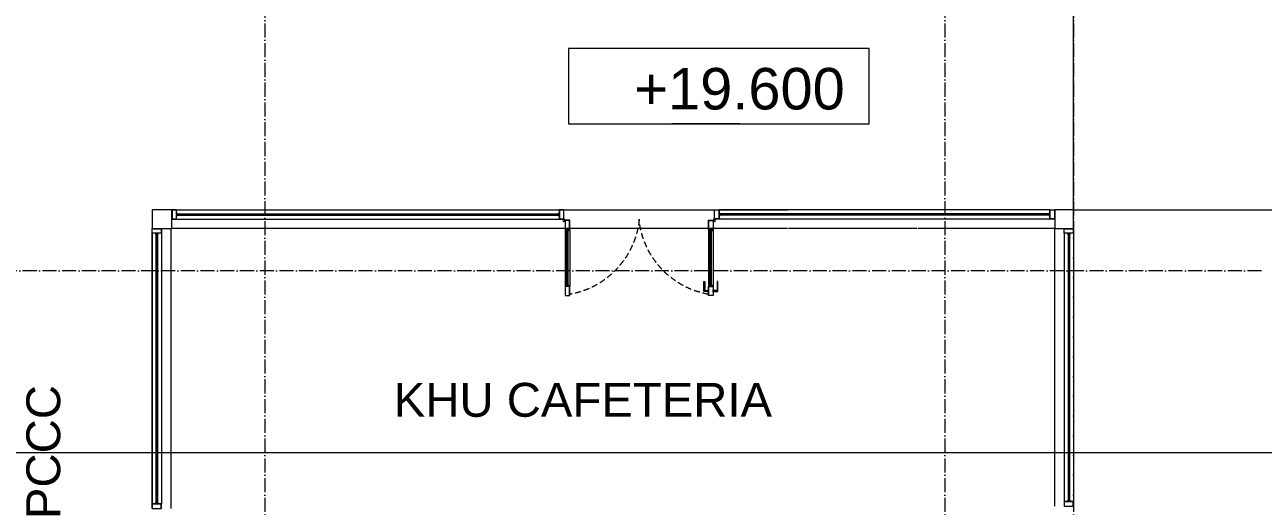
# Model space of a CAD drawing. Header units: millimetres. Extents: x -20215 to 101892, y -17414 to 45470.
# Drawn here: x 29847 to 43019, y 19350 to 24465 of the extents above; entities that cross this region are included whole.
import ezdxf

# ---------------------------------------------------------------- set-up
doc = ezdxf.new("R2010")
doc.units = ezdxf.units.MM
doc.linetypes.add('Grid Line', pattern=[4.2, 3, -0.6, 0, -0.6])
doc.linetypes.add('HIDDEN2', pattern=[4.7625, 3.175, -1.5875])
for name, color, linetype, lineweight in [('CHU', 181, 'Continuous', 5), ('CUA', 31, 'Continuous', 9), ('G-ANNO-DIMS', 111, 'Continuous', 5), ('G-ANNO-SYMB', 111, 'Continuous', 5), ('NET-THAY', 2, 'Continuous', 9), ('TRUC', 225, 'Continuous', 5)]:
    doc.layers.add(name, color=color, linetype=linetype, lineweight=lineweight)
doc.styles.add('Arial_3', font='arial_0.ttf', dxfattribs={"height": 440})
doc.styles.add('Arial_6', font='arial_0.ttf', dxfattribs={"height": 360})

# ---------------------------------------------------------------- blocks, each defined once
blk = doc.blocks.new('Spot Elevations - CODE 1-1678943-MẶT BẰNG TẦNG 4')
at = {"layer": 'G-ANNO-DIMS'}
for p, q in [((10.5, 4), (-5.5, 4)), ((-5.5, 4), (-5.5, 0)), ((10.5, 0), (10.5, 4)), ((-5.5, 0), (10.5, 0))]:
    blk.add_line(p, q, dxfattribs=at)
blk = doc.blocks.new('*U435')
for p, q in [((-788, 112), (-788, 712)), ((-771, 699, 0), (-771, 126, 0)), ((-754, 699, 0), (-754, 126, 0)), ((-738, 112), (-738, 712)), ((737, 112), (737, 712)), ((754, 699, 0), (754, 126, 0)), ((771, 699, 0), (771, 126, 0)), ((788, 112), (788, 712)), ((-4920, 0, 0), (-850, 0, 0)), ((4369, 0, 0), (850, 0, 0)), ((-4920, -100, 0), (-850, -100, 0)), ((-4907, -42, 0), (-863, -42, 0)), ((-4907, -58, 0), (-863, -58, 0)), ((4369, -100, 0), (850, -100, 0)), ((4356, -42, 0), (863, -42, 0)), ((4356, -58, 0), (863, -58, 0))]:
    blk.add_line(p, q)
at = {"color": 1}
for p, q in [((-763, 119, 0), (-763, 706, 0)), ((762, 119, 0), (762, 706, 0)), ((-857, -50, 0), (-4913, -50, 0)), ((857, -50, 0), (4363, -50, 0))]:
    blk.add_line(p, q, dxfattribs=at)
at = {"ltscale": 100}
for p, q in [((-4920, -61, 0), (-4920, -39, 0)), ((-4920, -61, 0), (-4920, -39, 0)), ((-850, -61, 0), (-850, -39, 0)), ((-850, -61, 0), (-850, -39, 0)), ((850, -61, 0), (850, -39, 0)), ((850, -61, 0), (850, -39, 0)), ((4369, -61, 0), (4369, -39, 0)), ((4369, -61, 0), (4369, -39, 0))]:
    blk.add_line(p, q, dxfattribs=at)
for points in [[(-738, 712), (-788, 712), (-788, 812), (-738, 812)], [(-740, 714), (-786, 714), (-786, 810), (-740, 810)], [(737, 712), (788, 712), (788, 812), (737, 812)], [(740, 714), (786, 714), (786, 810), (740, 810)], [(-4970, -100), (-4970, 0), (-4920, 0), (-4920, -100)], [(-850, 0), (-800, 0), (-800, -100), (-850, -100)], [(-738, 12), (-788, 12), (-788, 112), (-738, 112)], [(-740, 14), (-786, 14), (-786, 110), (-740, 110)], [(737, 12), (788, 12), (788, 112), (737, 112)], [(740, 14), (786, 14), (786, 110), (740, 110)], [(850, 0), (800, 0), (800, -100), (850, -100)], [(4419, -100), (4419, 0), (4369, 0), (4369, -100)], [(-4968, -98), (-4968, -2), (-4922, -2), (-4922, -98)], [(-848, -2), (-802, -2), (-802, -98), (-848, -98)], [(848, -2), (802, -2), (802, -98), (848, -98)], [(4417, -98), (4417, -2), (4371, -2), (4371, -98)]]:
    blk.add_lwpolyline(points, close=True)
at = {"elevation": 0}
for points in [[(-752, 712), (-774, 712), (-774, 700, 0.414214), (-773, 699), (-770, 699, 0.414214), (-769, 700, 0.414214), (-770, 700), (-772, 700, -0.414214), (-773, 701), (-773, 711, -0.414214), (-772, 711), (-753, 711, -0.414214), (-753, 711), (-753, 701, -0.414214), (-753, 700), (-756, 700, 0.414214), (-756, 700, 0.414214), (-756, 699), (-752, 699, 0.414214), (-752, 700), (-752, 712)], [(752, 712), (774, 712), (774, 700, -0.414214), (773, 699), (770, 699, -0.414214), (769, 700, -0.414214), (770, 700), (772, 700, 0.414214), (772, 701), (772, 711, 0.414214), (772, 711), (753, 711, 0.414214), (752, 711), (752, 701, 0.414214), (753, 700), (756, 700, -0.414214), (756, 700, -0.414214), (756, 699), (752, 699, -0.414214), (752, 700), (752, 712)], [(-4920, -39), (-4920, -61), (-4908, -61, 0.414214), (-4907, -61), (-4907, -57, 0.414214), (-4908, -57, 0.414214), (-4908, -57), (-4908, -60, -0.414214), (-4909, -60), (-4919, -60, -0.414214), (-4919, -60), (-4919, -41, -0.414214), (-4919, -40), (-4909, -40, -0.414214), (-4908, -41), (-4908, -43, 0.414214), (-4908, -44, 0.414214), (-4907, -43), (-4907, -40, 0.414214), (-4908, -39), (-4920, -39)], [(-850, -39), (-850, -61), (-863, -61, -0.414214), (-863, -61), (-863, -57, -0.414214), (-863, -57, -0.414214), (-862, -57), (-862, -60, 0.414214), (-862, -60), (-852, -60, 0.414214), (-851, -60), (-851, -41, 0.414214), (-852, -40), (-862, -40, 0.414214), (-862, -41), (-862, -43, -0.414214), (-863, -44, -0.414214), (-863, -43), (-863, -40, -0.414214), (-863, -39), (-850, -39)], [(850, -39), (850, -61), (863, -61, 0.414214), (863, -61), (863, -57, 0.414214), (863, -57, 0.414214), (862, -57), (862, -60, -0.414214), (862, -60), (852, -60, -0.414214), (851, -60), (851, -41, -0.414214), (852, -40), (862, -40, -0.414214), (862, -41), (862, -43, 0.414214), (863, -44, 0.414214), (863, -43), (863, -40, 0.414214), (863, -39), (850, -39)], [(4369, -39), (4369, -61), (4357, -61, -0.414214), (4356, -61), (4356, -57, -0.414214), (4357, -57, -0.414214), (4357, -57), (4357, -60, 0.414214), (4358, -60), (4368, -60, 0.414214), (4368, -60), (4368, -41, 0.414214), (4368, -40), (4358, -40, 0.414214), (4357, -41), (4357, -43, -0.414214), (4357, -44, -0.414214), (4356, -43), (4356, -40, -0.414214), (4357, -39), (4369, -39)]]:
    blk.add_lwpolyline(points, format="xyb", dxfattribs=at)
at = {"color": 8, "lineweight": 5, "elevation": 0}
for points in [[(-765, 706, -0.110226), (-765, 706), (-760, 706, -0.110226), (-760, 706, -0.547587), (-760, 702, 0.371535), (-760, 702, -0.207699), (-760, 698, 0.626616), (-760, 697, 0.088099), (-754, 699), (-757, 699), (-757, 702), (-755, 702), (-759, 707, 0.26277), (-759, 707), (-763, 707), (-766, 707, 0.26277), (-766, 707), (-770, 702), (-768, 702), (-768, 699), (-771, 699, 0.088099), (-765, 697, 0.626616), (-765, 698, -0.207699), (-765, 702, 0.371535), (-765, 702, -0.547587)], [(765, 706, 0.110226), (765, 706), (760, 706, 0.110226), (760, 706, 0.547587), (760, 702, -0.371535), (760, 702, 0.207699), (760, 698, -0.626616), (760, 697, -0.088099), (754, 699), (757, 699), (757, 702), (755, 702), (759, 707, -0.26277), (759, 707), (762, 707), (766, 707, -0.26277), (766, 707), (770, 702), (768, 702), (768, 699), (771, 699, -0.088099), (765, 697, -0.626616), (765, 698, 0.207699), (765, 702, -0.371535), (765, 702, 0.547587)], [(-765, 119, 0.110226), (-765, 119), (-760, 119, 0.110226), (-760, 119, 0.547587), (-760, 123, -0.371535), (-760, 123, 0.207699), (-760, 127, -0.626616), (-760, 128, -0.088099), (-754, 126), (-757, 126), (-757, 123), (-755, 123), (-759, 118, -0.26277), (-759, 118), (-763, 118), (-766, 118, -0.26277), (-766, 118), (-770, 123), (-768, 123), (-768, 126), (-771, 126, -0.088099), (-765, 128, -0.626616), (-765, 127, 0.207699), (-765, 123, -0.371535), (-765, 123, 0.547587)], [(765, 119, -0.110226), (765, 119), (760, 119, -0.110226), (760, 119, -0.547587), (760, 123, 0.371535), (760, 123, -0.207699), (760, 127, 0.626616), (760, 128, 0.088099), (754, 126), (757, 126), (757, 123), (755, 123), (759, 118, 0.26277), (759, 118), (762, 118), (766, 118, 0.26277), (766, 118), (770, 123), (768, 123), (768, 126), (771, 126, 0.088099), (765, 128, 0.626616), (765, 127, -0.207699), (765, 123, 0.371535), (765, 123, -0.547587)]]:
    blk.add_lwpolyline(points, format="xyb", close=True, dxfattribs=at)
at = {"color": 1, "elevation": 0}
for points in [[(-760, 119), (-765, 119), (-765, 706), (-760, 706)], [(760, 119), (765, 119), (765, 706), (760, 706)]]:
    blk.add_lwpolyline(points, close=True, dxfattribs=at)
for points in [[(687, 662), (697, 662), (697, 757), (728, 757, -0.063254), (727, 760), (727, 765, -0.063254), (728, 767), (687, 767), (687, 757)], [(737, 775), (737, 750, -0.414214), (727, 760), (727, 765, -0.414214)], [(788, 775), (788, 750, 0.414214), (798, 760), (798, 765, 0.414214)], [(838, 662), (828, 662), (828, 757), (797, 757, 0.063254), (798, 760), (798, 765, 0.063254), (797, 767), (838, 767), (838, 757)]]:
    blk.add_lwpolyline(points, format="xyb", close=True)
for points in [[(-752, 112), (-774, 112), (-774, 125, -0.414214), (-773, 126), (-770, 126, -0.414214), (-769, 125, -0.414214), (-770, 124), (-772, 124, 0.414214), (-773, 124), (-773, 114, 0.414214), (-772, 114), (-753, 114, 0.414214), (-753, 114), (-753, 124, 0.414214), (-753, 124), (-756, 124, -0.414214), (-756, 125, -0.414214), (-756, 126), (-752, 126, -0.414214), (-752, 125), (-752, 112)], [(752, 112), (774, 112), (774, 125, 0.414214), (773, 126), (770, 126, 0.414214), (769, 125, 0.414214), (770, 124), (772, 124, -0.414214), (772, 124), (772, 114, -0.414214), (772, 114), (753, 114, -0.414214), (752, 114), (752, 124, -0.414214), (753, 124), (756, 124, 0.414214), (756, 125, 0.414214), (756, 126), (752, 126, 0.414214), (752, 125), (752, 112)]]:
    blk.add_lwpolyline(points, format="xyb")
at = {"elevation": 0}
for points in [[(-4920, -41), (-4920, -60)], [(-4920, -41), (-4920, -60)], [(-850, -41), (-850, -60)], [(-850, -41), (-850, -60)], [(850, -41), (850, -60)], [(850, -41), (850, -60)], [(4369, -41), (4369, -60)], [(4369, -41), (4369, -60)]]:
    blk.add_lwpolyline(points, dxfattribs=at)
at = {"color": 8, "lineweight": 5}
for points in [[(-4913, -52, -0.110226), (-4913, -52), (-4913, -48, -0.110226), (-4913, -48, -0.547587), (-4910, -47, 0.371535), (-4909, -47, -0.207699), (-4905, -47, 0.626616), (-4905, -47, 0.088099), (-4907, -42), (-4907, -44), (-4910, -44), (-4910, -43), (-4914, -46, 0.26277), (-4915, -47), (-4915, -50), (-4915, -53, 0.26277), (-4914, -54), (-4910, -57), (-4910, -56), (-4907, -56), (-4907, -58, 0.088099), (-4905, -53, 0.626616), (-4905, -53, -0.207699), (-4909, -53, 0.371535), (-4910, -53, -0.547587)], [(-857, -52, 0.110226), (-857, -52), (-857, -48, 0.110226), (-857, -48, 0.547587), (-860, -47, -0.371535), (-861, -47, 0.207699), (-865, -47, -0.626616), (-865, -47, -0.088099), (-863, -42), (-863, -44), (-860, -44), (-860, -43), (-856, -46, -0.26277), (-855, -47), (-855, -50), (-855, -53, -0.26277), (-856, -54), (-860, -57), (-860, -56), (-863, -56), (-863, -58, -0.088099), (-865, -53, -0.626616), (-865, -53, 0.207699), (-861, -53, -0.371535), (-860, -53, 0.547587)], [(857, -52, -0.110226), (857, -52), (857, -48, -0.110226), (857, -48, -0.547587), (860, -47, 0.371535), (861, -47, -0.207699), (865, -47, 0.626616), (865, -47, 0.088099), (863, -42), (863, -44), (860, -44), (860, -43), (856, -46, 0.26277), (855, -47), (855, -50), (855, -53, 0.26277), (856, -54), (860, -57), (860, -56), (863, -56), (863, -58, 0.088099), (865, -53, 0.626616), (865, -53, -0.207699), (861, -53, 0.371535), (860, -53, -0.547587)], [(4363, -52, 0.110226), (4363, -52), (4363, -48, 0.110226), (4363, -48, 0.547587), (4359, -47, -0.371535), (4359, -47, 0.207699), (4355, -47, -0.626616), (4354, -47, -0.088099), (4356, -42), (4356, -44), (4359, -44), (4359, -43), (4364, -46, -0.26277), (4364, -47), (4364, -50), (4364, -53, -0.26277), (4364, -54), (4359, -57), (4359, -56), (4356, -56), (4356, -58, -0.088099), (4354, -53, -0.626616), (4355, -53, 0.207699), (4359, -53, -0.371535), (4359, -53, 0.547587)]]:
    blk.add_lwpolyline(points, format="xyb", close=True, dxfattribs=at)
at = {"color": 1}
for points in [[(-857, -48), (-857, -53), (-4913, -53), (-4913, -48)], [(857, -48), (857, -53), (4363, -53), (4363, -48)]]:
    blk.add_lwpolyline(points, close=True, dxfattribs=at)
for centre, radius in [((-800, 12), 12.5), ((-800, 12), 10.5), ((800, 12), 12.5), ((800, 12), 10.5)]:
    blk.add_circle(centre, radius)
at = {"color": 8, "linetype": 'HIDDEN2', "lineweight": 5, "ltscale": 20}
for centre, start, end in [((-893, -86), 5.5004, 79.9944), ((893, -86), 100.0056, 174.4996)]:
    blk.add_arc(centre, 898, start, end, dxfattribs=at)
blk = doc.blocks.new('*U436')
for p, q in [((2925, 100, 0), (50, 100, 0)), ((2925, 0, 0), (50, 0, 0)), ((2912, 58, 0), (63, 58, 0)), ((2912, 42, 0), (63, 42, 0))]:
    blk.add_line(p, q)
at = {"ltscale": 100}
for p, q in [((50, 61, 0), (50, 39, 0)), ((50, 61, 0), (50, 39, 0)), ((2925, 61, 0), (2925, 39, 0)), ((2925, 61, 0), (2925, 39, 0))]:
    blk.add_line(p, q, dxfattribs=at)
at = {"color": 1, "lineweight": 0, "ltscale": 10}
blk.add_line((57, 50, 0), (2918, 50, 0), dxfattribs=at)
at = {"ltscale": 25, "elevation": 0}
for points in [[(0, 0), (50, 0), (50, 100), (0, 100)], [(2, 2), (48, 2), (48, 98), (2, 98)]]:
    blk.add_lwpolyline(points, close=True, dxfattribs=at)
at = {"elevation": 0}
for points in [[(50, 39), (50, 61), (63, 61, -0.414214), (63, 60), (63, 57, -0.414214), (63, 56, -0.414214), (62, 57), (62, 59, 0.414214), (62, 60), (52, 60, 0.414214), (51, 59), (51, 40, 0.414214), (52, 40), (62, 40, 0.414214), (62, 40), (62, 43, -0.414214), (63, 43, -0.414214), (63, 43), (63, 39, -0.414214), (63, 39), (50, 39)], [(2925, 39), (2925, 61), (2913, 61, 0.414214), (2912, 60), (2912, 57, 0.414214), (2913, 56, 0.414214), (2913, 57), (2913, 59, -0.414214), (2914, 60), (2924, 60, -0.414214), (2924, 59), (2924, 40, -0.414214), (2924, 40), (2914, 40, -0.414214), (2913, 40), (2913, 43, 0.414214), (2913, 43, 0.414214), (2912, 43), (2912, 39, 0.414214), (2913, 39), (2925, 39)]]:
    blk.add_lwpolyline(points, format="xyb", dxfattribs=at)
for points in [[(50, 40), (50, 59)], [(50, 40), (50, 59)], [(2925, 40), (2925, 59)], [(2925, 40), (2925, 59)]]:
    blk.add_lwpolyline(points, dxfattribs=at)
for points in [[(57, 52, 0.110226), (57, 52), (57, 48, 0.110226), (57, 48, 0.547587), (60, 47, -0.371535), (61, 47, 0.207699), (65, 47, -0.626616), (65, 47, -0.088099), (63, 42), (63, 44), (60, 44), (60, 43), (56, 46, -0.26277), (55, 47), (55, 50), (55, 53, -0.26277), (56, 54), (60, 57), (60, 56), (63, 56), (63, 58, -0.088099), (65, 53, -0.626616), (65, 53, 0.207699), (61, 53, -0.371535), (60, 53, 0.547587)], [(2918, 52, -0.110226), (2918, 52), (2918, 48, -0.110226), (2918, 48, -0.547587), (2915, 47, 0.371535), (2914, 47, -0.207699), (2910, 47, 0.626616), (2910, 47, 0.088099), (2912, 42), (2912, 44), (2915, 44), (2915, 43), (2919, 46, 0.26277), (2920, 47), (2920, 50), (2920, 53, 0.26277), (2919, 54), (2915, 57), (2915, 56), (2912, 56), (2912, 58, 0.088099), (2910, 53, 0.626616), (2910, 53, -0.207699), (2914, 53, 0.371535), (2915, 53, -0.547587)]]:
    blk.add_lwpolyline(points, format="xyb", close=True)
for points in [[(57, 47), (57, 52), (2918, 52), (2918, 47)], [(2975, 100), (2975, 0), (2925, 0), (2925, 100)], [(2973, 98), (2973, 2), (2927, 2), (2927, 98)]]:
    blk.add_lwpolyline(points, close=True)
blk = doc.blocks.new('*U437')
for p, q in [((2900, 100, 0), (50, 100, 0)), ((2900, 0, 0), (50, 0, 0)), ((2887, 58, 0), (63, 58, 0)), ((2887, 42, 0), (63, 42, 0))]:
    blk.add_line(p, q)
at = {"ltscale": 100}
for p, q in [((50, 61, 0), (50, 39, 0)), ((50, 61, 0), (50, 39, 0)), ((2900, 61, 0), (2900, 39, 0)), ((2900, 61, 0), (2900, 39, 0))]:
    blk.add_line(p, q, dxfattribs=at)
at = {"color": 1, "lineweight": 0, "ltscale": 10}
blk.add_line((57, 50, 0), (2893, 50, 0), dxfattribs=at)
at = {"ltscale": 25, "elevation": 0}
for points in [[(0, 0), (50, 0), (50, 100), (0, 100)], [(2, 2), (48, 2), (48, 98), (2, 98)]]:
    blk.add_lwpolyline(points, close=True, dxfattribs=at)
at = {"elevation": 0}
for points in [[(50, 39), (50, 61), (63, 61, -0.414214), (63, 60), (63, 57, -0.414214), (63, 56, -0.414214), (62, 57), (62, 59, 0.414214), (62, 60), (52, 60, 0.414214), (51, 59), (51, 40, 0.414214), (52, 40), (62, 40, 0.414214), (62, 40), (62, 43, -0.414214), (63, 43, -0.414214), (63, 43), (63, 39, -0.414214), (63, 39), (50, 39)], [(2900, 39), (2900, 61), (2888, 61, 0.414214), (2887, 60), (2887, 57, 0.414214), (2888, 56, 0.414214), (2888, 57), (2888, 59, -0.414214), (2889, 60), (2899, 60, -0.414214), (2899, 59), (2899, 40, -0.414214), (2899, 40), (2889, 40, -0.414214), (2888, 40), (2888, 43, 0.414214), (2888, 43, 0.414214), (2887, 43), (2887, 39, 0.414214), (2888, 39), (2900, 39)]]:
    blk.add_lwpolyline(points, format="xyb", dxfattribs=at)
for points in [[(50, 40), (50, 59)], [(50, 40), (50, 59)], [(2900, 40), (2900, 59)], [(2900, 40), (2900, 59)]]:
    blk.add_lwpolyline(points, dxfattribs=at)
for points in [[(57, 52, 0.110226), (57, 52), (57, 48, 0.110226), (57, 48, 0.547587), (60, 47, -0.371535), (61, 47, 0.207699), (65, 47, -0.626616), (65, 47, -0.088099), (63, 42), (63, 44), (60, 44), (60, 43), (56, 46, -0.26277), (55, 47), (55, 50), (55, 53, -0.26277), (56, 54), (60, 57), (60, 56), (63, 56), (63, 58, -0.088099), (65, 53, -0.626616), (65, 53, 0.207699), (61, 53, -0.371535), (60, 53, 0.547587)], [(2893, 52, -0.110226), (2893, 52), (2893, 48, -0.110226), (2893, 48, -0.547587), (2890, 47, 0.371535), (2889, 47, -0.207699), (2885, 47, 0.626616), (2885, 47, 0.088099), (2887, 42), (2887, 44), (2890, 44), (2890, 43), (2894, 46, 0.26277), (2895, 47), (2895, 50), (2895, 53, 0.26277), (2894, 54), (2890, 57), (2890, 56), (2887, 56), (2887, 58, 0.088099), (2885, 53, 0.626616), (2885, 53, -0.207699), (2889, 53, 0.371535), (2890, 53, -0.547587)]]:
    blk.add_lwpolyline(points, format="xyb", close=True)
for points in [[(57, 47), (57, 52), (2893, 52), (2893, 47)], [(2950, 100), (2950, 0), (2900, 0), (2900, 100)], [(2948, 98), (2948, 2), (2902, 2), (2902, 98)]]:
    blk.add_lwpolyline(points, close=True)

msp = doc.modelspace()

# ---------------------------------------------------------------- linework, layer by layer
at = {"layer": 'CUA'}
for p, q in [((31411.2, 22499.9), (31200.5, 22499.9)), ((31200.5, 22499.9), (31200.5, 22299.9)), ((31411.2, 22299.9), (31411.2, 22499.9)), ((41000.5, 22499.9), (40800.5, 22499.9)), ((40800.5, 22499.9), (40800.5, 22299.9)), ((41000.5, 22299.9), (41000.5, 22499.9)), ((31200.5, 22299.9), (31411.2, 22299.9)), ((40800.5, 22299.9), (41000.5, 22299.9))]:
    msp.add_line(p, q, dxfattribs=at)
at = {"layer": 'G-ANNO-DIMS'}
msp.add_line((37452.9, 23413.4), (36728.1, 23413.4), dxfattribs=at)
at = {"layer": 'G-ANNO-SYMB'}
msp.add_line((-17317.6, 19919), (98188.3, 19919), dxfattribs=at)
at = {"layer": 'NET-THAY', "color": 7}
msp.add_line((41000.5, 22499.9), (41000.5, 25200), dxfattribs=at)
at = {"layer": 'NET-THAY'}
for p, q in [((31411.2, 22499.9), (37957.2, 22499.9)), ((41000.5, 22500.1), (44000.7, 22500.1)), ((31200.5, 19324.9), (31200.5, 22299.9)), ((31400.5, 22299.9), (31400.5, 19324.9)), ((37957.2, 22299.9), (31411.2, 22299.9)), ((39338.2, 22299.9), (37969.2, 22299.9)), ((40800.5, 22299.9), (39350.2, 22299.9)), ((40800.5, 19349.9), (40800.5, 22299.9)), ((41000.5, 22299.9), (41000.5, 19349.9))]:
    msp.add_line(p, q, dxfattribs=at)
at = {"layer": 'TRUC', "linetype": 'Grid Line', "ltscale": 50}
for p, q in [((32400.5, 43599.9), (32400.5, -4500.1)), ((39630.5, 43599.9), (39630.5, -7167.6)), ((41000.5, 43599.9), (41000.5, -4500.1)), ((43000.5, 21849.9), (-12092.4, 21849.9))]:
    msp.add_line(p, q, dxfattribs=at)

# ---------------------------------------------------------------- block references
at = {"layer": 'CUA', "xscale": -1, "rotation": 180}
msp.add_blockref('*U435', (36381.2, 22399.9), dxfattribs=at)
at = {"layer": 'CUA', "rotation": 90}
for name, p in [('*U436', (31300.5, 19324.9)), ('*U437', (41000.5, 19349.9))]:
    msp.add_blockref(name, p, dxfattribs=at)
at = {"layer": 'G-ANNO-DIMS', "xscale": 199.9999999999999, "yscale": 199.9999999999999, "zscale": 199.9999999999999}
msp.add_blockref('Spot Elevations - CODE 1-1678943-MẶT BẰNG TẦNG 4', (36728.1, 23413.4), dxfattribs=at)

# ---------------------------------------------------------------- texts
at = {"layer": 'CHU', "color": 7, "insert": (29864, 19212.8), "char_height": 360, "width": 1430.16, "attachment_point": 1, "rotation": 90, "line_spacing_factor": 0.936439, "style": 'Arial_6'}
msp.add_mtext('\\pt2540.0016,5079.9996,7620.0012,10159.9992,12700.0008,15239.9988,17780.0004,20319.9984,22860,25400.0016,27939.9996,30480.0012,33019.9992,35560.0008,38099.9988,40640.0004,43179.9984,45720,48260.0016,50799.9996,53340.0012,55879.9992,58420.0008,60959.9988,63500.0004,66039.9984,68580,71120.0016,73659.9996,76200.0012,78739.9992,81280.0008;PCCC', dxfattribs=at)
at = {"layer": 'CHU', "color": 7, "insert": (37794.9, 20660.4), "char_height": 360, "width": 4852.766, "attachment_point": 3, "line_spacing_factor": 0.936439, "style": 'Arial_6'}
msp.add_mtext('\\pt2540.0016,5079.9996,7620.0012,10159.9992,12700.0008,15239.9988,17780.0004,20319.9984,22860,25400.0016,27939.9996,30480.0012,33019.9992,35560.0008,38099.9988,40640.0004,43179.9984,45720,48260.0016,50799.9996,53340.0012,55879.9992,58420.0008,60959.9988,63500.0004,66039.9984,68580,71120.0016,73659.9996,76200.0012,78739.9992,81280.0008;KHU CAFETERIA', dxfattribs=at)
at = {"layer": 'G-ANNO-DIMS', "insert": (36329.4, 24006.3), "char_height": 440, "width": 2251.659, "attachment_point": 1, "line_spacing_factor": 0.941778, "style": 'Arial_3'}
msp.add_mtext('+19.600', dxfattribs=at)

doc.saveas('drawing.dxf')
